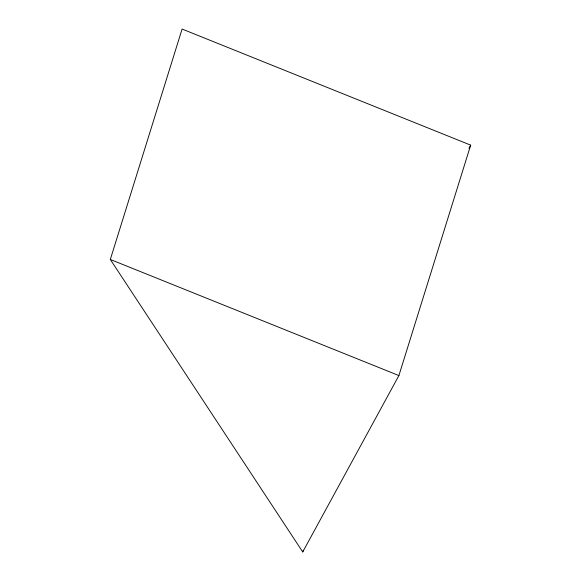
<?xml version="1.0" encoding="UTF-8"?>
<svg xmlns="http://www.w3.org/2000/svg" width="581" height="581" viewBox="0 0 581 581"><rect width="100%" height="100%" fill="white"/><g stroke="black" fill="none" stroke-linecap="round" stroke-linejoin="round"><path stroke-width="0.87" d="M110.317 259.467L182.1 29.05L470.683 145.141L398.9 375.566L302.73 551.95L110.317 259.467L398.9 375.566M302.73 551.95L303.275 550.214M468.954 148.322L470.683 145.141"/></g></svg>
